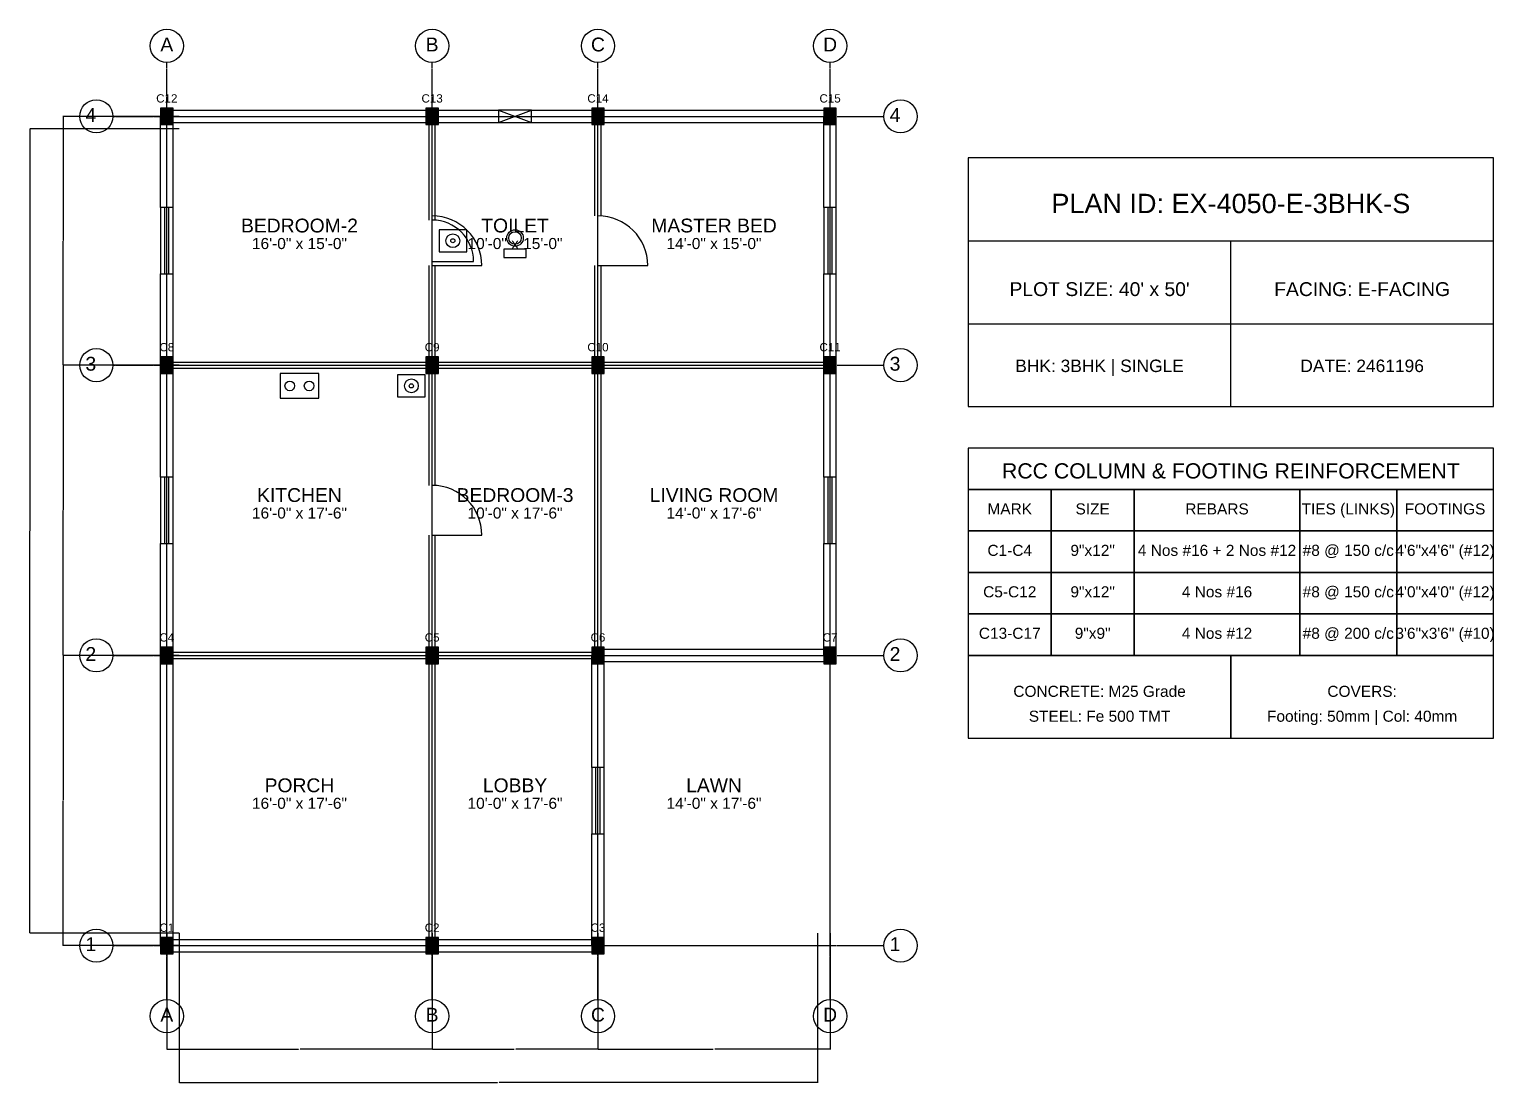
# Model space of a CAD drawing. Header units: inches. Extents: x -134 to 23580, y -99 to 23207.
# Drawn here: x 17400 to 18460, y 4901 to 5663 of the extents above; entities that cross this region are included whole.
import ezdxf
from ezdxf.enums import TextEntityAlignment as Align

# ---------------------------------------------------------------- set-up
doc = ezdxf.new("R2010")
doc.units = ezdxf.units.IN
doc.header["$MEASUREMENT"] = 0
doc.linetypes.add('CENTER', pattern=[2, 1.25, -0.25, 0.25, -0.25])
for name, color, linetype in [('A-COL-HATCH', 251, 'Continuous'), ('A-COLUMN', 1, 'Continuous'), ('A-DIM', 5, 'Continuous'), ('A-DOOR', 30, 'Continuous'), ('A-FIXTURE', 8, 'Continuous'), ('A-TEXT', 2, 'Continuous'), ('A-WALL-EXT', 7, 'Continuous'), ('A-WALL-INT', 9, 'Continuous'), ('A-WINDOW', 4, 'Continuous'), ('S-BEAM-FRAMING', 2, 'Continuous'), ('S-BUBBLE', 4, 'Continuous'), ('S-GRID-CENTER', 8, 'CENTER'), ('S-TABLE', 7, 'Continuous'), ('S-TEXT', 3, 'Continuous')]:
    doc.layers.add(name, color=color, linetype=linetype)
doc.styles.get("Standard").update_dxf_attribs({"font": 'arial.ttf'})
doc.dimstyles.get("Standard").update_dxf_attribs({"dimtxt": 0.18, "dimasz": 0.18, "dimexe": 0.18, "dimexo": 0.0625, "dimgap": 0.09, "dimtad": 0, "dimtih": 1, "dimtoh": 1, "dimdec": 4, "dimzin": 0, "dimdsep": 46, "dimtxsty": 'Standard', "dimcen": 0.09, "dimadec": 0, "dimazin": 0, "dimtfac": 1, "dimtdec": 4, "dimtofl": 0, "dimtmove": 0, "dimatfit": 3, "dimfxl": 1, "dimtolj": 1, "dimtzin": 0, "dimarcsym": 0})

# ---------------------------------------------------------------- blocks, each defined once
blk = doc.blocks.new('*D267')
at = {"layer": 'A-DIM', "color": 0, "lineweight": -2, "transparency": 16777216}
for p, q in [((17500, 5008.9), (17500, 4924.8)), ((17692, 5008.9), (17692, 4924.8)), ((17500.2, 4925), (17595.4, 4925)), ((17691.8, 4925), (17596.6, 4925))]:
    blk.add_line(p, q, dxfattribs=at)
at = {"layer": 'A-DIM', "color": 0, "transparency": 16777216}
for points in [[(17500.2, 4925), (17500.2, 4925), (17500, 4925)], [(17691.8, 4925), (17691.8, 4925), (17692, 4925)]]:
    blk.add_solid(points, dxfattribs=at)
at = {"layer": 'Defpoints', "color": 0, "transparency": 16777216}
for p in [(17500, 5009), (17692, 5009), (17692, 4925)]:
    blk.add_point(p, dxfattribs=at)
at = {"layer": 'A-DIM', "color": 0, "transparency": 16777216, "insert": (17596, 4925), "char_height": 0.18, "attachment_point": 5}
blk.add_mtext('\\A1;192.0000', dxfattribs=at)
blk = doc.blocks.new('*D268')
at = {"layer": 'A-DIM', "color": 0, "lineweight": -2, "transparency": 16777216}
for p, q in [((17692, 5008.9), (17692, 4924.8)), ((17812, 5008.9), (17812, 4924.8)), ((17692.2, 4925), (17751.4, 4925)), ((17811.8, 4925), (17752.6, 4925))]:
    blk.add_line(p, q, dxfattribs=at)
at = {"layer": 'A-DIM', "color": 0, "transparency": 16777216}
for points in [[(17692.2, 4925), (17692.2, 4925), (17692, 4925)], [(17811.8, 4925), (17811.8, 4925), (17812, 4925)]]:
    blk.add_solid(points, dxfattribs=at)
at = {"layer": 'Defpoints', "color": 0, "transparency": 16777216}
for p in [(17692, 5009), (17812, 5009), (17812, 4925)]:
    blk.add_point(p, dxfattribs=at)
at = {"layer": 'A-DIM', "color": 0, "transparency": 16777216, "insert": (17752, 4925), "char_height": 0.18, "attachment_point": 5}
blk.add_mtext('\\A1;120.0000', dxfattribs=at)
blk = doc.blocks.new('*D269')
at = {"layer": 'A-DIM', "color": 0, "lineweight": -2, "transparency": 16777216}
for p, q in [((17812, 5008.9), (17812, 4924.8)), ((17980, 5008.9), (17980, 4924.8)), ((17812.2, 4925), (17895.4, 4925)), ((17979.8, 4925), (17896.6, 4925))]:
    blk.add_line(p, q, dxfattribs=at)
at = {"layer": 'A-DIM', "color": 0, "transparency": 16777216}
for points in [[(17812.2, 4925), (17812.2, 4925), (17812, 4925)], [(17979.8, 4925), (17979.8, 4925), (17980, 4925)]]:
    blk.add_solid(points, dxfattribs=at)
at = {"layer": 'Defpoints', "color": 0, "transparency": 16777216}
for p in [(17812, 5009), (17980, 5009), (17980, 4925)]:
    blk.add_point(p, dxfattribs=at)
at = {"layer": 'A-DIM', "color": 0, "transparency": 16777216, "insert": (17896, 4925), "char_height": 0.18, "attachment_point": 5}
blk.add_mtext('\\A1;168.0000', dxfattribs=at)
blk = doc.blocks.new('*D270')
at = {"layer": 'A-DIM', "color": 0, "lineweight": -2, "transparency": 16777216}
for p, q in [((17509, 5008.9375), (17509, 4900.82)), ((17971, 5008.9375), (17971, 4900.82)), ((17509.18, 4901), (17739.393206, 4901)), ((17970.82, 4901), (17740.606794, 4901))]:
    blk.add_line(p, q, dxfattribs=at)
at = {"layer": 'A-DIM', "color": 0, "transparency": 16777216}
for points in [[(17509.18, 4901.03), (17509.18, 4900.97), (17509, 4901)], [(17970.82, 4901.03), (17970.82, 4900.97), (17971, 4901)]]:
    blk.add_solid(points, dxfattribs=at)
at = {"layer": 'Defpoints', "color": 0, "transparency": 16777216}
for p in [(17509, 5009), (17971, 5009), (17971, 4901)]:
    blk.add_point(p, dxfattribs=at)
at = {"layer": 'A-DIM', "color": 0, "transparency": 16777216, "insert": (17740, 4901), "char_height": 0.18, "attachment_point": 5}
blk.add_mtext('\\A1;462.0000', dxfattribs=at)
blk = doc.blocks.new('*D271')
at = {"layer": 'A-DIM', "color": 0, "lineweight": -2, "transparency": 16777216}
for p, q in [((17508.9, 5210), (17424.8, 5210)), ((17425, 5209.8), (17425, 5105.2)), ((17425, 5000.2), (17425, 5104.8)), ((17508.9, 5000), (17424.8, 5000))]:
    blk.add_line(p, q, dxfattribs=at)
at = {"layer": 'A-DIM', "color": 0, "transparency": 16777216}
for points in [[(17425, 5209.8), (17425, 5209.8), (17425, 5210)], [(17425, 5000.2), (17425, 5000.2), (17425, 5000)]]:
    blk.add_solid(points, dxfattribs=at)
at = {"layer": 'Defpoints', "color": 0, "transparency": 16777216}
for p in [(17425, 5210), (17509, 5210), (17509, 5000)]:
    blk.add_point(p, dxfattribs=at)
at = {"layer": 'A-DIM', "color": 0, "transparency": 16777216, "insert": (17425, 5105), "char_height": 0.18, "attachment_point": 5}
blk.add_mtext('\\A1;210.0000', dxfattribs=at)
blk = doc.blocks.new('*D272')
at = {"layer": 'A-DIM', "color": 0, "lineweight": -2, "transparency": 16777216}
for p, q in [((17508.9, 5420), (17424.8, 5420)), ((17425, 5419.8), (17425, 5315.2)), ((17425, 5210.2), (17425, 5314.8)), ((17508.9, 5210), (17424.8, 5210))]:
    blk.add_line(p, q, dxfattribs=at)
at = {"layer": 'A-DIM', "color": 0, "transparency": 16777216}
for points in [[(17425, 5419.8), (17425, 5419.8), (17425, 5420)], [(17425, 5210.2), (17425, 5210.2), (17425, 5210)]]:
    blk.add_solid(points, dxfattribs=at)
at = {"layer": 'Defpoints', "color": 0, "transparency": 16777216}
for p in [(17425, 5420), (17509, 5420), (17509, 5210)]:
    blk.add_point(p, dxfattribs=at)
at = {"layer": 'A-DIM', "color": 0, "transparency": 16777216, "insert": (17425, 5315), "char_height": 0.18, "attachment_point": 5}
blk.add_mtext('\\A1;210.0000', dxfattribs=at)
blk = doc.blocks.new('*D273')
at = {"layer": 'A-DIM', "color": 0, "lineweight": -2, "transparency": 16777216}
for p, q in [((17508.9, 5600), (17424.8, 5600)), ((17425, 5599.8), (17425, 5510.2)), ((17425, 5420.2), (17425, 5509.8)), ((17508.9, 5420), (17424.8, 5420))]:
    blk.add_line(p, q, dxfattribs=at)
at = {"layer": 'A-DIM', "color": 0, "transparency": 16777216}
for points in [[(17425, 5599.8), (17425, 5599.8), (17425, 5600)], [(17425, 5420.2), (17425, 5420.2), (17425, 5420)]]:
    blk.add_solid(points, dxfattribs=at)
at = {"layer": 'Defpoints', "color": 0, "transparency": 16777216}
for p in [(17425, 5600), (17509, 5600), (17509, 5420)]:
    blk.add_point(p, dxfattribs=at)
at = {"layer": 'A-DIM', "color": 0, "transparency": 16777216, "insert": (17425, 5510), "char_height": 0.18, "attachment_point": 5}
blk.add_mtext('\\A1;180.0000', dxfattribs=at)
blk = doc.blocks.new('*D274')
at = {"layer": 'A-DIM', "color": 0, "lineweight": -2, "transparency": 16777216}
for p, q in [((17508.9, 5591), (17400.8, 5591)), ((17401, 5590.8), (17401, 5300.2)), ((17401, 5009.2), (17401, 5299.8)), ((17508.9, 5009), (17400.8, 5009))]:
    blk.add_line(p, q, dxfattribs=at)
at = {"layer": 'A-DIM', "color": 0, "transparency": 16777216}
for points in [[(17401, 5590.8), (17401, 5590.8), (17401, 5591)], [(17401, 5009.2), (17401, 5009.2), (17401, 5009)]]:
    blk.add_solid(points, dxfattribs=at)
at = {"layer": 'Defpoints', "color": 0, "transparency": 16777216}
for p in [(17401, 5591), (17509, 5591), (17509, 5009)]:
    blk.add_point(p, dxfattribs=at)
at = {"layer": 'A-DIM', "color": 0, "transparency": 16777216, "insert": (17401, 5300), "char_height": 0.18, "attachment_point": 5}
blk.add_mtext('\\A1;582.0000', dxfattribs=at)

msp = doc.modelspace()

# ---------------------------------------------------------------- linework, layer by layer
at = {"layer": 'A-COL-HATCH'}
for points in [[(17495.5, 5594), (17504.5, 5594), (17495.5, 5606), (17504.5, 5606)], [(17687.5, 5594), (17696.5, 5594), (17687.5, 5606), (17696.5, 5606)], [(17807.5, 5594), (17816.5, 5594), (17807.5, 5606), (17816.5, 5606)], [(17975.5, 5594), (17984.5, 5594), (17975.5, 5606), (17984.5, 5606)], [(17495.5, 5414), (17504.5, 5414), (17495.5, 5426), (17504.5, 5426)], [(17687.5, 5414), (17696.5, 5414), (17687.5, 5426), (17696.5, 5426)], [(17807.5, 5414), (17816.5, 5414), (17807.5, 5426), (17816.5, 5426)], [(17975.5, 5414), (17984.5, 5414), (17975.5, 5426), (17984.5, 5426)], [(17495.5, 5204), (17504.5, 5204), (17495.5, 5216), (17504.5, 5216)], [(17687.5, 5204), (17696.5, 5204), (17687.5, 5216), (17696.5, 5216)], [(17807.5, 5204), (17816.5, 5204), (17807.5, 5216), (17816.5, 5216)], [(17975.5, 5204), (17984.5, 5204), (17975.5, 5216), (17984.5, 5216)], [(17495.5, 4994), (17504.5, 4994), (17495.5, 5006), (17504.5, 5006)], [(17687.5, 4994), (17696.5, 4994), (17687.5, 5006), (17696.5, 5006)], [(17807.5, 4994), (17816.5, 4994), (17807.5, 5006), (17816.5, 5006)]]:
    msp.add_solid(points, dxfattribs=at)
at = {"layer": 'A-COLUMN'}
for points in [[(17495.5, 5594), (17504.5, 5594), (17504.5, 5606), (17495.5, 5606)], [(17687.5, 5594), (17696.5, 5594), (17696.5, 5606), (17687.5, 5606)], [(17807.5, 5594), (17816.5, 5594), (17816.5, 5606), (17807.5, 5606)], [(17975.5, 5594), (17984.5, 5594), (17984.5, 5606), (17975.5, 5606)], [(17495.5, 5414), (17504.5, 5414), (17504.5, 5426), (17495.5, 5426)], [(17687.5, 5414), (17696.5, 5414), (17696.5, 5426), (17687.5, 5426)], [(17807.5, 5414), (17816.5, 5414), (17816.5, 5426), (17807.5, 5426)], [(17975.5, 5414), (17984.5, 5414), (17984.5, 5426), (17975.5, 5426)], [(17495.5, 5204), (17504.5, 5204), (17504.5, 5216), (17495.5, 5216)], [(17687.5, 5204), (17696.5, 5204), (17696.5, 5216), (17687.5, 5216)], [(17807.5, 5204), (17816.5, 5204), (17816.5, 5216), (17807.5, 5216)], [(17975.5, 5204), (17984.5, 5204), (17984.5, 5216), (17975.5, 5216)], [(17495.5, 4994), (17504.5, 4994), (17504.5, 5006), (17495.5, 5006)], [(17687.5, 4994), (17696.5, 4994), (17696.5, 5006), (17687.5, 5006)], [(17807.5, 4994), (17816.5, 4994), (17816.5, 5006), (17807.5, 5006)]]:
    msp.add_lwpolyline(points, close=True, dxfattribs=at)
at = {"layer": 'A-DOOR'}
for p, q in [((17692, 5495), (17722, 5495)), ((17692, 5492), (17728, 5492)), ((17812, 5492), (17848, 5492)), ((17692, 5297), (17728, 5297)), ((17692, 5297), (17728, 5297))]:
    msp.add_line(p, q, dxfattribs=at)
for centre, radius in [((17692, 5492), 36), ((17692, 5495), 30), ((17812, 5492), 36), ((17692, 5297), 36), ((17692, 5297), 36)]:
    msp.add_arc(centre, radius, 0, 90, dxfattribs=at)
at = {"layer": 'A-FIXTURE'}
for points in [[(17697, 5502), (17717, 5502), (17717, 5518), (17697, 5518)], [(17744, 5498), (17760, 5498), (17760, 5504), (17744, 5504)], [(17582, 5396), (17610, 5396), (17610, 5414), (17582, 5414)], [(17667, 5397), (17687, 5397), (17687, 5413), (17667, 5413)]]:
    msp.add_lwpolyline(points, close=True, dxfattribs=at)
for centre, radius in [((17707, 5510), 5), ((17707, 5510), 1.5), ((17752, 5512), 6), ((17752, 5512), 4.5), ((17589, 5405), 3.5), ((17603, 5405), 3.5), ((17677, 5405), 5), ((17677, 5405), 1.5)]:
    msp.add_circle(centre, radius, dxfattribs=at)
at = {"layer": 'A-WALL-EXT'}
for p, q in [((17495.5, 5534), (17495.5, 5600)), ((17500, 5604.5), (17692, 5604.5)), ((17500, 5595.5), (17692, 5595.5)), ((17504.5, 5534), (17504.5, 5600)), ((17692, 5604.5), (17740, 5604.5)), ((17692, 5595.5), (17740, 5595.5)), ((17764, 5604.5), (17812, 5604.5)), ((17764, 5595.5), (17812, 5595.5)), ((17812, 5604.5), (17980, 5604.5)), ((17812, 5595.5), (17980, 5595.5)), ((17975.5, 5534), (17975.5, 5600)), ((17984.5, 5534), (17984.5, 5600)), ((18080, 5510), (18460, 5510)), ((18270, 5390), (18270, 5510)), ((17495.5, 5420), (17495.5, 5486)), ((17504.5, 5420), (17504.5, 5486)), ((17975.5, 5420), (17975.5, 5486)), ((17984.5, 5420), (17984.5, 5486)), ((18080, 5450), (18460, 5450)), ((17495.5, 5339), (17495.5, 5420)), ((17504.5, 5339), (17504.5, 5420)), ((17975.5, 5339), (17975.5, 5420)), ((17984.5, 5339), (17984.5, 5420)), ((17495.5, 5210), (17495.5, 5291)), ((17504.5, 5210), (17504.5, 5291)), ((17975.5, 5210), (17975.5, 5291)), ((17984.5, 5210), (17984.5, 5291)), ((17812, 5214.5), (17980, 5214.5)), ((17495.5, 5000), (17495.5, 5210)), ((17504.5, 5000), (17504.5, 5210)), ((17807.5, 5129), (17807.5, 5210)), ((17812, 5205.5), (17980, 5205.5)), ((17816.5, 5129), (17816.5, 5210)), ((17807.5, 5000), (17807.5, 5081)), ((17816.5, 5000), (17816.5, 5081)), ((17500, 5004.5), (17692, 5004.5)), ((17692, 5004.5), (17812, 5004.5)), ((17500, 4995.5), (17692, 4995.5)), ((17692, 4995.5), (17812, 4995.5))]:
    msp.add_line(p, q, dxfattribs=at)
msp.add_lwpolyline([(18080, 5390), (18460, 5390), (18460, 5570), (18080, 5570)], close=True, dxfattribs=at)
at = {"layer": 'A-WALL-INT'}
for p, q in [((17689.75, 5525), (17689.75, 5600)), ((17694.25, 5525), (17694.25, 5600)), ((17809.75, 5528), (17809.75, 5600)), ((17814.25, 5528), (17814.25, 5600)), ((17689.75, 5420), (17689.75, 5492)), ((17694.25, 5420), (17694.25, 5492)), ((17809.75, 5420), (17809.75, 5492)), ((17814.25, 5420), (17814.25, 5492)), ((17500, 5422.25), (17692, 5422.25)), ((17500, 5417.75), (17692, 5417.75)), ((17689.75, 5333), (17689.75, 5420)), ((17692, 5422.25), (17812, 5422.25)), ((17692, 5417.75), (17812, 5417.75)), ((17694.25, 5333), (17694.25, 5420)), ((17809.75, 5210), (17809.75, 5420)), ((17812, 5422.25), (17980, 5422.25)), ((17812, 5417.75), (17980, 5417.75)), ((17814.25, 5210), (17814.25, 5420)), ((17689.75, 5210), (17689.75, 5297)), ((17694.25, 5210), (17694.25, 5297)), ((17500, 5212.25), (17692, 5212.25)), ((17500, 5207.75), (17692, 5207.75)), ((17689.75, 5000), (17689.75, 5210)), ((17692, 5212.25), (17812, 5212.25)), ((17692, 5207.75), (17812, 5207.75)), ((17694.25, 5000), (17694.25, 5210))]:
    msp.add_line(p, q, dxfattribs=at)
at = {"layer": 'A-WINDOW'}
for p, q in [((17740, 5595.5), (17764, 5604.5)), ((17740, 5604.5), (17764, 5595.5)), ((17498.5, 5486), (17498.5, 5534)), ((17501.5, 5486), (17501.5, 5534)), ((17978.5, 5486), (17978.5, 5534)), ((17981.5, 5486), (17981.5, 5534)), ((17498.5, 5291), (17498.5, 5339)), ((17501.5, 5291), (17501.5, 5339)), ((17978.5, 5291), (17978.5, 5339)), ((17981.5, 5291), (17981.5, 5339)), ((17810.5, 5081), (17810.5, 5129)), ((17813.5, 5081), (17813.5, 5129))]:
    msp.add_line(p, q, dxfattribs=at)
for points in [[(17740, 5595.5), (17764, 5595.5), (17764, 5604.5), (17740, 5604.5)], [(17495.5, 5486), (17504.5, 5486), (17504.5, 5534), (17495.5, 5534)], [(17975.5, 5486), (17984.5, 5486), (17984.5, 5534), (17975.5, 5534)], [(17495.5, 5291), (17504.5, 5291), (17504.5, 5339), (17495.5, 5339)], [(17975.5, 5291), (17984.5, 5291), (17984.5, 5339), (17975.5, 5339)], [(17807.5, 5081), (17816.5, 5081), (17816.5, 5129), (17807.5, 5129)]]:
    msp.add_lwpolyline(points, close=True, dxfattribs=at)
at = {"layer": 'S-BEAM-FRAMING'}
for p, q in [((17500, 5000), (17500, 5600)), ((17500, 5600), (17980, 5600)), ((17692, 5000), (17692, 5600)), ((17812, 5000), (17812, 5600)), ((17980, 5000), (17980, 5600)), ((17500, 5420), (17980, 5420)), ((17500, 5210), (17980, 5210)), ((17500, 5000), (17980, 5000))]:
    msp.add_line(p, q, dxfattribs=at)
at = {"layer": 'S-BUBBLE'}
for centre in [(17500, 5651), (17692, 5651), (17812, 5651), (17980, 5651), (17449, 5600), (18031, 5600), (17449, 5420), (18031, 5420), (17449, 5210), (18031, 5210), (17449, 5000), (18031, 5000), (17500, 4949), (17692, 4949), (17812, 4949), (17980, 4949)]:
    msp.add_circle(centre, 12, dxfattribs=at)
at = {"layer": 'S-GRID-CENTER'}
for p, q in [((17500, 4961), (17500, 5639)), ((17692, 4961), (17692, 5639)), ((17812, 4961), (17812, 5639)), ((17980, 4961), (17980, 5639)), ((17461, 5600), (18019, 5600)), ((17461, 5420), (18019, 5420)), ((17461, 5210), (18019, 5210)), ((17461, 5000), (18019, 5000))]:
    msp.add_line(p, q, dxfattribs=at)
at = {"layer": 'S-TABLE'}
for points in [[(18080, 5330), (18460, 5330), (18460, 5360), (18080, 5360)], [(18080, 5300), (18140, 5300), (18140, 5330), (18080, 5330)], [(18140, 5300), (18200, 5300), (18200, 5330), (18140, 5330)], [(18200, 5300), (18320, 5300), (18320, 5330), (18200, 5330)], [(18320, 5300), (18390, 5300), (18390, 5330), (18320, 5330)], [(18390, 5300), (18460, 5300), (18460, 5330), (18390, 5330)], [(18080, 5270), (18140, 5270), (18140, 5300), (18080, 5300)], [(18140, 5270), (18200, 5270), (18200, 5300), (18140, 5300)], [(18200, 5270), (18320, 5270), (18320, 5300), (18200, 5300)], [(18320, 5270), (18390, 5270), (18390, 5300), (18320, 5300)], [(18390, 5270), (18460, 5270), (18460, 5300), (18390, 5300)], [(18080, 5240), (18140, 5240), (18140, 5270), (18080, 5270)], [(18140, 5240), (18200, 5240), (18200, 5270), (18140, 5270)], [(18200, 5240), (18320, 5240), (18320, 5270), (18200, 5270)], [(18320, 5240), (18390, 5240), (18390, 5270), (18320, 5270)], [(18390, 5240), (18460, 5240), (18460, 5270), (18390, 5270)], [(18080, 5210), (18140, 5210), (18140, 5240), (18080, 5240)], [(18140, 5210), (18200, 5210), (18200, 5240), (18140, 5240)], [(18200, 5210), (18320, 5210), (18320, 5240), (18200, 5240)], [(18320, 5210), (18390, 5210), (18390, 5240), (18320, 5240)], [(18390, 5210), (18460, 5210), (18460, 5240), (18390, 5240)], [(18080, 5150), (18270, 5150), (18270, 5210), (18080, 5210)], [(18270, 5150), (18460, 5150), (18460, 5210), (18270, 5210)]]:
    msp.add_lwpolyline(points, close=True, dxfattribs=at)

# ---------------------------------------------------------------- texts
at = {"layer": 'A-TEXT'}
for s, height, p in [('C12', 6, (17500, 5610)), ('C13', 6, (17692, 5610)), ('C14', 6, (17812, 5610)), ('C15', 6, (17980, 5610)), ('PLAN ID: EX-4050-E-3BHK-S', 14, (18270, 5530)), ('BEDROOM-2', 10, (17596, 5516)), ('TOILET', 10, (17752, 5516)), ('MASTER BED', 10, (17896, 5516)), ('16\'-0" x 15\'-0"', 8, (17596, 5504)), ('10\'-0" x 15\'-0"', 8, (17752, 5504)), ('14\'-0" x 15\'-0"', 8, (17896, 5504)), ("PLOT SIZE: 40' x 50'", 10, (18175, 5470)), ('FACING: E-FACING', 10, (18365, 5470)), ('C8', 6, (17500, 5430)), ('C9', 6, (17692, 5430)), ('C10', 6, (17812, 5430)), ('C11', 6, (17980, 5430)), ('BHK: 3BHK | SINGLE', 9, (18175, 5415)), ('DATE: 2461196', 9, (18365, 5415)), ('KITCHEN', 10, (17596, 5321)), ('BEDROOM-3', 10, (17752, 5321)), ('LIVING ROOM', 10, (17896, 5321)), ('16\'-0" x 17\'-6"', 8, (17596, 5309)), ('10\'-0" x 17\'-6"', 8, (17752, 5309)), ('14\'-0" x 17\'-6"', 8, (17896, 5309)), ('C4', 6, (17500, 5220)), ('C5', 6, (17692, 5220)), ('C6', 6, (17812, 5220)), ('C7', 6, (17980, 5220)), ('PORCH', 10, (17596, 5111)), ('LOBBY', 10, (17752, 5111)), ('LAWN', 10, (17896, 5111)), ('16\'-0" x 17\'-6"', 8, (17596, 5099)), ('10\'-0" x 17\'-6"', 8, (17752, 5099)), ('14\'-0" x 17\'-6"', 8, (17896, 5099)), ('C1', 6, (17500, 5010)), ('C2', 6, (17692, 5010)), ('C3', 6, (17812, 5010))]:
    msp.add_text(s, height=height, dxfattribs=at).set_placement(p, align=Align.CENTER)
at = {"layer": 'S-TEXT'}
for s, height, p in [('A', 10, (17500, 5647)), ('B', 10, (17692, 5647)), ('C', 10, (17812, 5647)), ('D', 10, (17980, 5647)), ('4', 10, (17445, 5596)), ('4', 10, (18027, 5596)), ('3', 10, (17445, 5416)), ('3', 10, (18027, 5416)), ('RCC COLUMN & FOOTING REINFORCEMENT', 11, (18270, 5338)), ('MARK', 8, (18110, 5312)), ('SIZE', 8, (18170, 5312)), ('REBARS', 8, (18260, 5312)), ('TIES (LINKS)', 8, (18355, 5312)), ('FOOTINGS', 8, (18425, 5312)), ('C1-C4', 8, (18110, 5282)), ('9"x12"', 8, (18170, 5282)), ('4 Nos #16 + 2 Nos #12', 8, (18260, 5282)), ('#8 @ 150 c/c', 8, (18355, 5282)), ('4\'6"x4\'6" (#12)', 8, (18425, 5282)), ('C5-C12', 8, (18110, 5252)), ('9"x12"', 8, (18170, 5252)), ('4 Nos #16', 8, (18260, 5252)), ('#8 @ 150 c/c', 8, (18355, 5252)), ('4\'0"x4\'0" (#12)', 8, (18425, 5252)), ('C13-C17', 8, (18110, 5222)), ('9"x9"', 8, (18170, 5222)), ('4 Nos #12', 8, (18260, 5222)), ('#8 @ 200 c/c', 8, (18355, 5222)), ('3\'6"x3\'6" (#10)', 8, (18425, 5222)), ('2', 10, (17445, 5206)), ('2', 10, (18027, 5206)), ('CONCRETE: M25 Grade', 8, (18175, 5180)), ('COVERS:', 8, (18365, 5180)), ('STEEL: Fe 500 TMT', 8, (18175, 5162)), ('Footing: 50mm | Col: 40mm', 8, (18365, 5162)), ('1', 10, (17445, 4996)), ('1', 10, (18027, 4996)), ('A', 10, (17500, 4945)), ('B', 10, (17692, 4945)), ('C', 10, (17812, 4945)), ('D', 10, (17980, 4945))]:
    msp.add_text(s, height=height, dxfattribs=at).set_placement(p, align=Align.CENTER)

# ---------------------------------------------------------------- dimensions: what is measured, and where the dimension line sits
at = {"layer": 'A-DIM'}
for base, p1, p2, picture, middle in [((17425, 5600), (17509, 5420), (17509, 5600), '*D273', (17425, 5510)), ((17401, 5591), (17509, 5009), (17509, 5591), '*D274', (17401, 5300)), ((17425, 5420), (17509, 5210), (17509, 5420), '*D272', (17425, 5315)), ((17425, 5210), (17509, 5000), (17509, 5210), '*D271', (17425, 5105))]:
    dim = msp.add_linear_dim(base=base, p1=p1, p2=p2, angle=90, dimstyle='Standard', dxfattribs=at)
    dim.commit()
    dim.dimension.update_dxf_attribs({"geometry": picture, "text_midpoint": middle})
for base, p1, p2, picture, middle in [((17692, 4925), (17500, 5009), (17692, 5009), '*D267', (17596, 4925)), ((17971, 4901), (17509, 5009), (17971, 5009), '*D270', (17740, 4901)), ((17812, 4925), (17692, 5009), (17812, 5009), '*D268', (17752, 4925)), ((17980, 4925), (17812, 5009), (17980, 5009), '*D269', (17896, 4925))]:
    dim = msp.add_linear_dim(base=base, p1=p1, p2=p2, dimstyle='Standard', dxfattribs=at)
    dim.commit()
    dim.dimension.update_dxf_attribs({"geometry": picture, "text_midpoint": middle})

doc.saveas('drawing.dxf')
